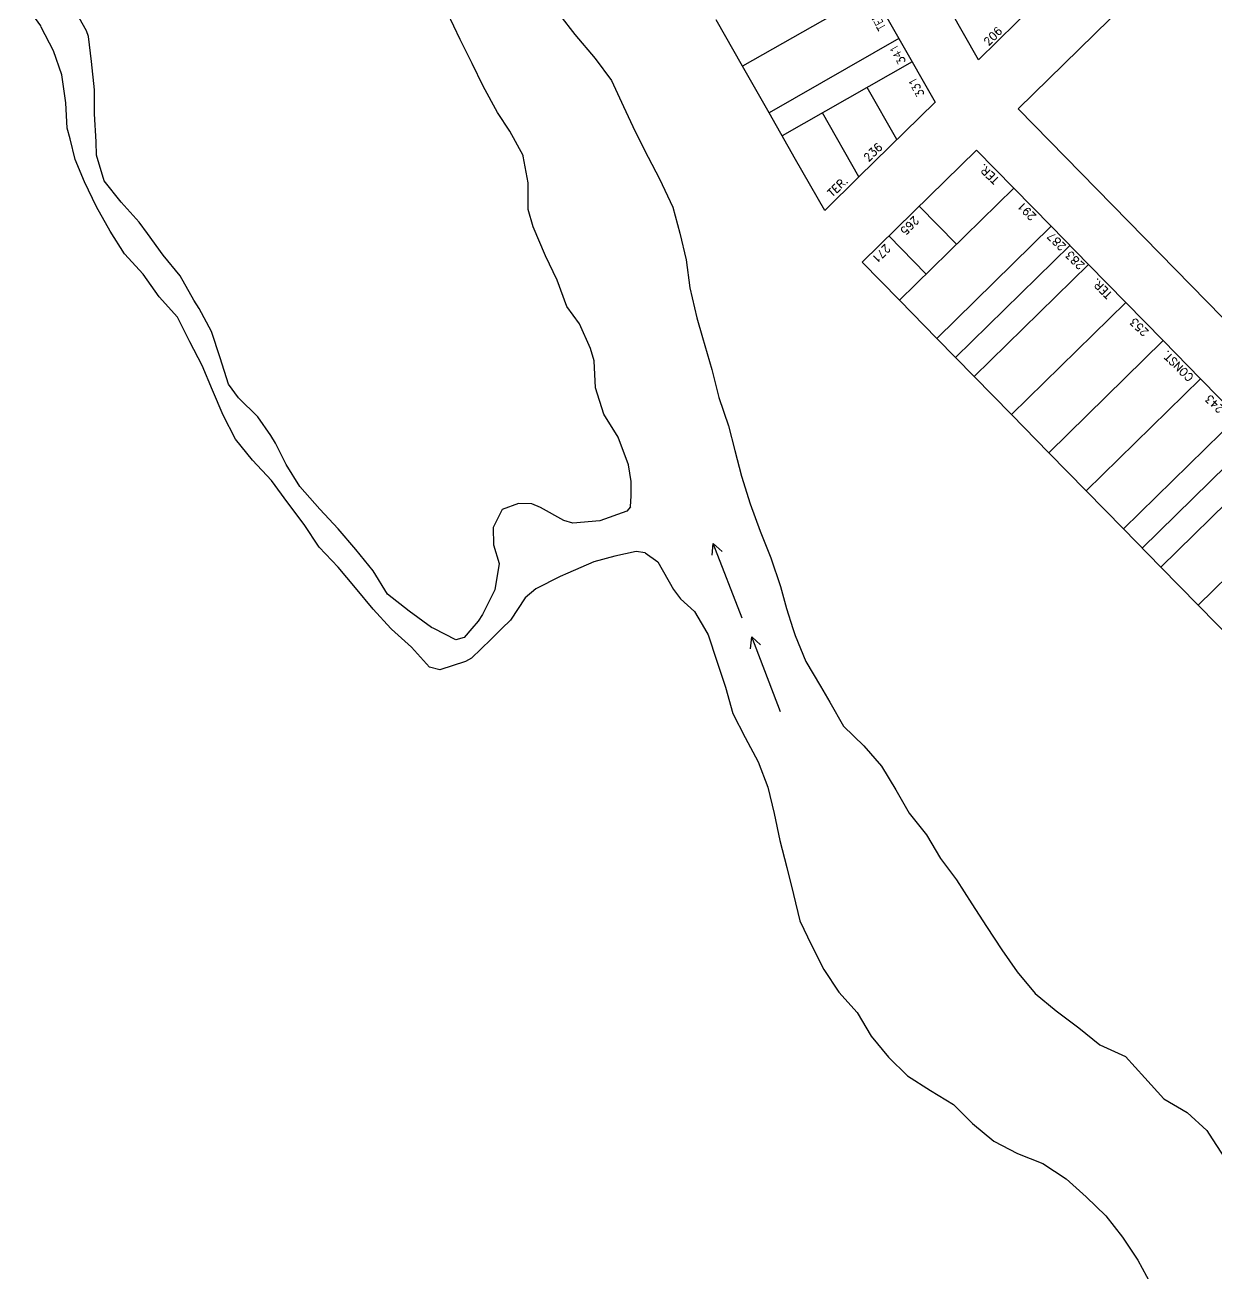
# Model space of a CAD drawing. Extents: x 714896 to 749292, y 8417558 to 8447149.
# Drawn here: x 736762.7 to 736985.9, y 8426879.3 to 8427113.1 of the extents above; entities that cross this region are included whole.
import ezdxf

# ---------------------------------------------------------------- set-up
doc = ezdxf.new("R2010")
doc.units = 0
doc.header["$MEASUREMENT"] = 0
for name, color, linetype in [('LOTE', 7, 'CONTINUOUS'), ('NUM-PORTA', 7, 'CONTINUOUS'), ('QUADRA', 6, 'CONTINUOUS'), ('REFERENCIA', 7, 'CONTINUOUS'), ('TEXTO', 7, 'CONTINUOUS')]:
    doc.layers.add(name, color=color, linetype=linetype)
doc.styles.add('ROMANS', font='ROMANS.SHX', dxfattribs={"height": 1.5})

msp = doc.modelspace()

# ---------------------------------------------------------------- linework, layer by layer
at = {"layer": 'LOTE', "color": 7}
for p, q in [((736926.6, 8427061.55, 506.56), (736948.03, 8427082.54, 506.56)), ((736933.6, 8427054.4, 506.56), (736955.03, 8427075.4, 506.56)), ((736937.1, 8427050.83, 506.56), (736958.53, 8427071.83, 506.56)), ((736940.59, 8427047.26, 506.56), (736962.02, 8427068.25, 506.56)), ((736947.59, 8427040.12, 506.56), (736969.02, 8427061.11, 506.56)), ((736954.59, 8427032.97, 506.56), (736976.02, 8427053.97, 506.56)), ((736961.59, 8427025.83, 506.56), (736983.02, 8427046.82, 506.56)), ((736968.59, 8427018.69, 506.56), (736990.02, 8427039.68, 506.56)), ((736972.08, 8427015.11, 506.56), (736993.52, 8427036.11, 506.56)), ((736975.58, 8427011.54, 506.56), (736997.01, 8427032.54, 506.56)), ((736982.58, 8427004.4, 506.56), (737004.01, 8427025.39, 506.56))]:
    msp.add_line(p, q, dxfattribs=at)
for points, elevation in [([(736921.55, 8427119.26), (736897.23, 8427105.38)], 510.94), ([(736926.49, 8427110.57), (736902.18, 8427096.69)], 510.94), ([(736928.97, 8427106.22), (736904.65, 8427092.34)], 510.94), ([(736926.14, 8427091.65), (736920.57, 8427101.43)], 510.94), ([(736918.99, 8427084.65), (736912.17, 8427096.64)], 510.94), ([(736930.32, 8427079.19), (736937.31, 8427072.04)], 506.56), ([(736924.6, 8427073.59), (736931.6, 8427066.44)], 506.56)]:
    msp.add_lwpolyline(points, dxfattribs=dict(at, elevation=elevation))
at = {"layer": 'QUADRA', "color": 6, "elevation": 507.37}
msp.add_lwpolyline([(737047.73, 8427082.22), (736991.75, 8427139.37), (736948.89, 8427097.38), (737004.87, 8427040.23), (737047.73, 8427082.22)], close=True, dxfattribs=at)
at = {"layer": 'QUADRA', "color": 6}
for points, elevation in [([(736921.55, 8427119.26), (736926.49, 8427110.57), (736933.28, 8427098.64), (736918.99, 8427084.65), (736912.6, 8427078.38), (736907.16, 8427087.93), (736902.18, 8427096.69), (736897.23, 8427105.38), (736892.28, 8427114.07)], 510.94), ([(736952.14, 8427117.11), (736941.41, 8427106.6), (736936.04, 8427116.03)], 511.17), ([(736989.58, 8426997.26), (736982.58, 8427004.4), (736975.58, 8427011.54), (736968.59, 8427018.69), (736961.59, 8427025.83), (736954.59, 8427032.97), (736947.59, 8427040.12), (736940.59, 8427047.26), (736933.6, 8427054.4), (736926.6, 8427061.55), (736919.6, 8427068.69), (736929.22, 8427078.11), (736941.03, 8427089.68), (736941.03, 8427089.68), (736948.03, 8427082.54), (736955.03, 8427075.4), (736962.02, 8427068.25), (736969.02, 8427061.11), (736976.02, 8427053.97), (736983.02, 8427046.82), (736990.02, 8427039.68)], 506.56)]:
    msp.add_lwpolyline(points, dxfattribs=dict(at, elevation=elevation))
at = {"layer": 'REFERENCIA', "color": 120, "linetype": 'CONTINUOUS'}
for p, q in [((736891.49, 8427013.76), (736891.7, 8427015.97)), ((736891.7, 8427015.97), (736893.36, 8427014.47)), ((736897.13, 8427001.99), (736891.7, 8427015.97)), ((736904.29, 8426984.44), (736898.94, 8426998.45))]:
    msp.add_line(p, q, dxfattribs=at)
for points, elevation in [([(736876.21, 8427022.86), (736876.33, 8427024.87), (736876.33, 8427027.6), (736875.86, 8427030.68), (736873.88, 8427035.9), (736871.19, 8427040.18), (736869.62, 8427045.12), (736869.41, 8427050.16), (736868.71, 8427052.51), (736866.68, 8427057.14), (736864.28, 8427060.4), (736862.48, 8427065.31), (736860.29, 8427069.89), (736857.96, 8427075.31), (736857.03, 8427078.54), (736857, 8427083.57), (736856.1, 8427088.51), (736856.1, 8427088.69), (736853.59, 8427093.22), (736851.27, 8427096.72), (736848.58, 8427101.63), (736846.55, 8427105.92), (736844.31, 8427110.4), (736841.94, 8427115.38)], 499.42), ([(736862.96, 8427114.98), (736865.78, 8427111.35), (736869.57, 8427106.84), (736872.64, 8427102.69), (736874.9, 8427097.84), (736877.11, 8427093.14), (736879.54, 8427088.35), (736881.67, 8427084.32), (736884.16, 8427078.99), (736885.47, 8427074.13), (736886.63, 8427069.14), (736887.33, 8427063.84), (736888.66, 8427058.26), (736889.73, 8427054.59), (736891.46, 8427048.54), (736892.76, 8427043.31), (736894.59, 8427038.03), (736895.78, 8427033.41), (736897.01, 8427028.58), (736898.66, 8427023.41), (736900.52, 8427018.24), (736902.54, 8427013.26), (736904.32, 8427007.93), (736905.44, 8427003.78), (736906.64, 8427000)], 499.42), ([(736878.94, 8427014.21), (736877.25, 8427014.45), (736873.25, 8427013.61), (736869.34, 8427012.55), (736864.44, 8427010.38), (736863.04, 8427009.76), (736858.48, 8427007.46), (736856.45, 8427005.76), (736853.7, 8427001.58), (736852.08, 8427000)], 499.4), ([(736878.94, 8427014.21), (736881.31, 8427012.55), (736884.28, 8427007.33), (736885.58, 8427005.56), (736888.18, 8427003.2), (736890.05, 8427000)], 499.4), ([(736852.08, 8427000), (736850.02, 8426998), (736846.42, 8426994.46), (736845.28, 8426993.87), (736840.48, 8426992.3), (736838.55, 8426992.8), (736835.14, 8426996.53), (736831.4, 8426999.89), (736831.3, 8427000)], 499.4), ([(736846.47, 8427000), (736845.01, 8426998.32), (736843.46, 8426997.9), (736839.33, 8427000)], 499.4), ([(736890.05, 8427000), (736890.74, 8426998.83), (736892.37, 8426993.92), (736893.99, 8426989.02), (736895.4, 8426984.13), (736897.7, 8426979.62), (736900.16, 8426975.02), (736901.94, 8426970.32), (736903.14, 8426965.38), (736904.18, 8426960.29), (736905.49, 8426955.23), (736906.74, 8426950.18), (736907.94, 8426945.28), (736910.1, 8426940.72), (736912.47, 8426936.14), (736915.24, 8426931.9), (736918.71, 8426928.08), (736921.3, 8426923.62), (736924.55, 8426919.71), (736928.12, 8426916.18), (736932.45, 8426913.47), (736936.77, 8426910.83), (736940.28, 8426907.25), (736944.31, 8426903.97), (736948.74, 8426901.65), (736953.51, 8426899.79), (736957.84, 8426896.88), (736961.6, 8426893.52), (736965.32, 8426889.97), (736968.44, 8426885.95), (736971.28, 8426881.65), (736973.73, 8426877.14)], 499.4), ([(736906.64, 8427000), (736907.04, 8426998.72), (736909.04, 8426993.86), (736911.84, 8426989.25), (736913.59, 8426986.24), (736916.15, 8426981.7), (736919.97, 8426978.02), (736923.27, 8426974.26), (736925.96, 8426969.79), (736928.45, 8426965.44), (736931.67, 8426961.34), (736934.32, 8426956.96), (736937.32, 8426952.91), (736940.18, 8426948.42), (736942.92, 8426944.22), (736945.78, 8426939.81), (736948.66, 8426935.7), (736952.02, 8426931.65), (736955.97, 8426928.38), (736960.26, 8426925.2), (736964.15, 8426922), (736968.95, 8426919.82), (736972.61, 8426915.81), (736976.16, 8426911.92), (736980.52, 8426909.33), (736984.21, 8426905.94), (736984.66, 8426905.3), (736987.54, 8426900.86)], 499.42)]:
    msp.add_lwpolyline(points, dxfattribs=dict(at, elevation=elevation))
msp.add_lwpolyline([(736898.72, 8426996.24), (736898.94, 8426998.45), (736900.59, 8426996.94)], dxfattribs=at)
for points in [[(736831.3, 8427000, 499.4), (736827.96, 8427003.68, 499.4), (736824.68, 8427007.63, 499.4), (736821.43, 8427011.55, 499.4), (736817.89, 8427015.26, 499.4), (736815.06, 8427019.54, 499.4), (736811.97, 8427023.58, 499.4), (736808.9, 8427027.78, 499.4), (736805.35, 8427031.57, 499.4), (736802.15, 8427035.52, 499.4), (736799.88, 8427040.02, 499.4), (736797.88, 8427044.69, 499.4), (736795.96, 8427049.31, 499.4), (736793.63, 8427053.72, 499.4), (736791.28, 8427058.34, 499.4), (736787.88, 8427062.21, 499.4), (736784.88, 8427066.42, 499.4), (736781.35, 8427070.22, 499.4), (736778.68, 8427074.5, 499.4), (736776.1, 8427079.07, 499.4), (736773.91, 8427083.73, 499.4), (736772.11, 8427087.92, 499.4), (736771.18, 8427091.77, 499.4), (736770.66, 8427093.79, 499.4), (736770.41, 8427098.55, 499.4), (736769.64, 8427103.79, 499.39), (736768.05, 8427108.27, 499.39), (736765.78, 8427112.74, 499.37), (736765.72, 8427112.98, 499.39), (736762.72, 8427117.06, 499.39)], [(736839.33, 8427000, 499.4), (736838.92, 8427000.21, 499.4), (736834.71, 8427003.28, 499.4), (736830.69, 8427006.46, 499.4), (736827.96, 8427010.83, 499.4), (736824.74, 8427014.86, 499.4), (736821.4, 8427018.69, 499.4), (736817.97, 8427022.37, 499.4), (736814.24, 8427026.63, 499.4), (736811.66, 8427030.75, 499.4), (736809.66, 8427034.77, 499.4), (736808.83, 8427036.22, 499.4), (736806.37, 8427039.68, 499.4), (736802.76, 8427043.28, 499.4), (736800.88, 8427045.79, 499.4), (736799.28, 8427050.72, 499.4), (736797.65, 8427055.68, 499.4), (736795.35, 8427060, 499.4), (736794.4, 8427061.55, 499.4), (736791.81, 8427066.1, 499.4), (736788.63, 8427069.97, 499.4), (736785.67, 8427074.06, 499.4), (736784.13, 8427076.19, 499.4), (736780.76, 8427079.92, 499.4), (736777.57, 8427083.9, 499.4), (736776.12, 8427088.74, 499.4), (736776.04, 8427091.2, 499.4), (736775.75, 8427096.5, 499.4), (736775.75, 8427100.98, 499.4), (736775.19, 8427106.26, 499.4), (736774.61, 8427110.96, 499.4), (736774.26, 8427112.03, 499.4), (736771.73, 8427116.45, 499.4)], [(736876.21, 8427022.86, 499.42), (736875.5, 8427022.03, 499.4), (736870.44, 8427020.22, 499.4), (736865.4, 8427019.78, 499.4), (736863.73, 8427020.27, 499.4), (736859.35, 8427022.7, 499.4), (736857.72, 8427023.42, 499.4), (736855.19, 8427023.47, 499.4), (736852.15, 8427022.34, 499.4), (736850.45, 8427018.96, 499.4), (736850.55, 8427015.73, 499.4), (736851.6, 8427012.21, 499.4), (736850.76, 8427007.28, 499.4), (736848.45, 8427002.66, 499.4), (736847.68, 8427001.39, 499.4), (736846.47, 8427000, 499.4)]]:
    msp.add_polyline3d(points, dxfattribs=at)

# ---------------------------------------------------------------- texts
at = {"layer": 'NUM-PORTA', "color": 7, "style": 'ROMANS'}
for s, height, rotation, p in [('206', 1.5, 45.7807, (736943.32, 8427109.12, 511.17)), ('291', 1.5, 135.0448, (736952.35, 8427077.37, 506.56)), ('265', 1.5, 225.0448, (736929.39, 8427077.42, 506.56)), ('271', 1.5, 225.0448, (736924.04, 8427072.18, 506.56)), ('287', 1.5, 135.0448, (736957.96, 8427071.7, 506.56)), ('283', 1.5, 135.0448, (736961.41, 8427068.18, 506.56)), ('253', 1.478, 135.9077, (736973.43, 8427055.7, 506.56)), ('243', 1.478, 135.9077, (736987.55, 8427041.29, 506.56))]:
    msp.add_text(s, height=height, rotation=rotation, dxfattribs=at).set_placement(p)
at = {"layer": 'NUM-PORTA', "style": 'ROMANS'}
for s, rotation, p in [('341', 118.7643, (736927.85, 8427106.25, 510.94)), ('331', 118.7643, (736931.34, 8427100.11, 510.94)), ('236', 43.9946, (736920.78, 8427087.4))]:
    msp.add_text(s, height=1.5, rotation=rotation, dxfattribs=at).set_placement(p)
at = {"layer": 'TEXTO', "style": 'ROMANS'}
for s, rotation, p in [('TER.', 118.7643, (736924.12, 8427112.62, 510.94)), ('TER.', 135.0448, (736945.39, 8427084.23, 506.56)), ('TER.', 43.9946, (736914.04, 8427080.8)), ('TER.', 135.0448, (736966.6, 8427062.76, 506.56)), ('CONST.', 135.0448, (736981.86, 8427047.2, 506.56))]:
    msp.add_text(s, height=1.5, rotation=rotation, dxfattribs=at).set_placement(p)

doc.saveas('drawing.dxf')
